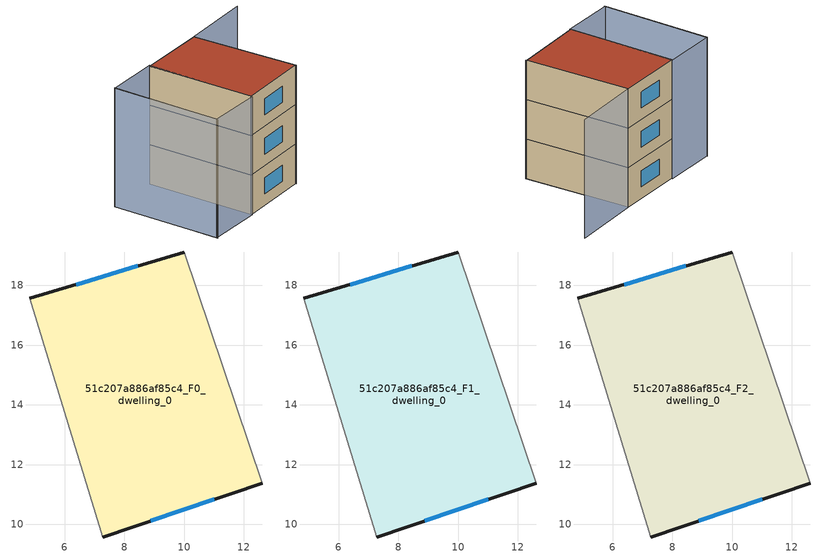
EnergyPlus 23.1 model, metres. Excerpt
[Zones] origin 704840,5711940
51c207a886af85c4_F0_dwelling_0
 floor ground (EU_floor_Construction): 10,19.12 12.61,11.37 7.28,9.57 4.84,17.56 z0
 wall outside (EU_wall_Construction): 7.28,9.57 12.61,11.37 / 10,19.12 4.84,17.56 z0:3
 wall adiabatic (EU_wall_Construction): 12.61,11.37 10,19.12 / 4.84,17.56 7.28,9.57 z0:3
 window (EU_Window_Construction): 8.87,10.11 11.01,10.83 / 8.45,18.65 6.38,18.02 z0.9:2.1
51c207a886af85c4_F1_dwelling_0
 floor to 51c207a886af85c4_F0_dwelling_0 (EU_floor_Construction): 10,19.12 12.61,11.37 7.28,9.57 4.84,17.56 z3
 wall outside (EU_wall_Construction): 7.28,9.57 12.61,11.37 / 10,19.12 4.84,17.56 z3:6
 wall adiabatic (EU_wall_Construction): 12.61,11.37 10,19.12 / 4.84,17.56 7.28,9.57 z3:6
 window (EU_Window_Construction): 8.87,10.11 11.01,10.83 / 8.45,18.65 6.38,18.02 z3.9:5.1
51c207a886af85c4_F2_dwelling_0
 floor to 51c207a886af85c4_F1_dwelling_0 (EU_floor_Construction): 10,19.12 12.61,11.37 7.28,9.57 4.84,17.56 z6
 wall outside (EU_wall_Construction): 7.28,9.57 12.61,11.37 / 10,19.12 4.84,17.56 z6:9
 wall adiabatic (EU_wall_Construction): 12.61,11.37 10,19.12 / 4.84,17.56 7.28,9.57 z6:9
 window (EU_Window_Construction): 8.87,10.11 11.01,10.83 / 8.45,18.65 6.38,18.02 z6.9:8.1
 roof outside (EU_roof_Construction): 12.61,11.37 10,19.12 4.84,17.56 7.28,9.57 z9
shading: 0.9,16.47 3.24,8.25 / 12.63,11.3 10,19.12 / 10,19.12 15.29,20.9 / 3.22,8.33 0.84,16.42 / 0.84,16.42 4.92,17.62 / 4.92,17.62 7.29,9.53 / 7.29,9.53 3.22,8.33 z0:9
[Building]
EU S2 Campaign: North Axis=0; Terrain=City; Solar Distribution=FullExterior
[Site:Location]
London: Latitude=51.5; Longitude=-0.5; Time Zone=0; Elevation=25
[SizingPeriod:WeatherFileDays]
AnnualSizingPeriod: Begin Month=1; Begin Day of Month=1; End Month=12; End Day of Month=31; Day of Week for Start Day=Monday; Use Weather File Daylight Saving Period=No; Use Weather File Rain and Snow Indicators=No
[MATERIAL]
EU_InternalMass_Material: Roughness=MediumRough; Thickness=0.1; Conductivity=1; Density=1800; Specific Heat=900; Thermal Absorptance=0.9; Solar Absorptance=0.7; Visible Absorptance=0.7
[MATERIAL:NOMASS] Roughness=MediumRough; Thermal Absorptance=0.9; Solar Absorptance=0.7; Visible Absorptance=0.7
Name | Thermal Resistance
EU_wall_NoMass | 1.04674
EU_roof_NoMass | 4.32442
EU_floor_NoMass | 2.04616
[WINDOWMATERIAL:SIMPLEGLAZINGSYSTEM]
EU_Window_SimpleGlazing: UFactor=4.25843; Solar Heat Gain Coefficient=0.85; Visible Transmittance=0.85
[CONSTRUCTION]
EU_wall_Construction: EU_wall_NoMass
EU_roof_Construction: EU_roof_NoMass
EU_floor_Construction: EU_floor_NoMass
EU_Window_Construction: EU_Window_SimpleGlazing
EU_InternalMass_Construction: EU_InternalMass_Material
[ZONE] Type=1; Multiplier=1; Ceiling Height=autocalculate; Floor Area=autocalculate; Part of Total Floor Area=Yes
Name | Volume
51c207a886af85c4_F0_dwelling_0 | 136.52
51c207a886af85c4_F1_dwelling_0; 51c207a886af85c4_F2_dwelling_0 | 136.521
[INTERNALMASS] Construction=EU_InternalMass_Construction; Surface Area=45.5068
Name | Zone or ZoneList
51c207a886af85c4_F0_dwelling_0_EU_InternalMass | 51c207a886af85c4_F0_dwelling_0
51c207a886af85c4_F1_dwelling_0_EU_InternalMass | 51c207a886af85c4_F1_dwelling_0
51c207a886af85c4_F2_dwelling_0_EU_InternalMass | 51c207a886af85c4_F2_dwelling_0
[OTHEREQUIPMENT] Fuel Type=Electricity; Design Level Calculation Method=Watts/Area; Power per Zone Floor Area=1; Fraction Latent=0; Fraction Radiant=0; Fraction Lost=0; Carbon Dioxide Generation Rate=0; EndUse Subcategory=EU_Step8_InternalGains
Name | Zone or ZoneList or Space or SpaceList | Schedule
EU_Step8_InternalGain_51c207a886af85c4_F0_dwelling_0_f000 | 51c207a886af85c4_F0_dwelling_0 | EU_Step8_GainSchedule_51c207a886af85c4_F0_dwelling_0_f000
EU_Step8_InternalGain_51c207a886af85c4_F1_dwelling_0_f000 | 51c207a886af85c4_F1_dwelling_0 | EU_Step8_GainSchedule_51c207a886af85c4_F1_dwelling_0_f000
EU_Step8_InternalGain_51c207a886af85c4_F2_dwelling_0_f000 | 51c207a886af85c4_F2_dwelling_0 | EU_Step8_GainSchedule_51c207a886af85c4_F2_dwelling_0_f000
[ZONEVENTILATION:DESIGNFLOWRATE] Schedule=EU_AlwaysOn; Design Flow Rate Calculation Method=AirChanges/Hour; Air Changes per Hour=0.488719; Ventilation Type=Natural; Fan Pressure Rise=0; Fan Total Efficiency=1; Constant Term Coefficient=1; Temperature Term Coefficient=0; Velocity Term Coefficient=0; Velocity Squared Term Coefficient=0; Minimum Indoor Temperature=-100; Maximum Indoor Temperature=100; Delta Temperature=-100; Minimum Outdoor Temperature=-100; Maximum Outdoor Temperature=100; Maximum Wind Speed=40
Name | Zone or ZoneList or Space or SpaceList
EU_ConstantAir_51c207a886af85c4_F0_dwelling_0 | 51c207a886af85c4_F0_dwelling_0
EU_ConstantAir_51c207a886af85c4_F1_dwelling_0 | 51c207a886af85c4_F1_dwelling_0
EU_ConstantAir_51c207a886af85c4_F2_dwelling_0 | 51c207a886af85c4_F2_dwelling_0
[HVACTEMPLATE:THERMOSTAT] Constant Heating Setpoint=20; Constant Cooling Setpoint=50
EU_HeatOnly_51c207a886af85c4_F0_dwelling_0; EU_HeatOnly_51c207a886af85c4_F1_dwelling_0; EU_HeatOnly_51c207a886af85c4_F2_dwelling_0
[HVACTEMPLATE:ZONE:IDEALLOADSAIRSYSTEM] System Availability Schedule=EU_AlwaysOn; Maximum Heating Supply Air Temperature=50; Minimum Cooling Supply Air Temperature=13; Maximum Heating Supply Air Humidity Ratio=0.0156; Minimum Cooling Supply Air Humidity Ratio=0.0077; Heating Limit=NoLimit; Cooling Limit=NoLimit; Heating Availability Schedule=EU_AlwaysOn; Cooling Availability Schedule=EU_CoolingOff; Dehumidification Control Type=ConstantSensibleHeatRatio; Cooling Sensible Heat Ratio=0.7; Dehumidification Setpoint=60; Humidification Control Type=None; Humidification Setpoint=30; Outdoor Air Method=None; Outdoor Air Flow Rate per Person=0.00944; Outdoor Air Flow Rate per Zone Floor Area=0; Outdoor Air Flow Rate per Zone=0; Demand Controlled Ventilation Type=None; Outdoor Air Economizer Type=NoEconomizer; Heat Recovery Type=None; Sensible Heat Recovery Effectiveness=0.7; Latent Heat Recovery Effectiveness=0.65
Name | Template Thermostat
51c207a886af85c4_F0_dwelling_0 | EU_HeatOnly_51c207a886af85c4_F0_dwelling_0
51c207a886af85c4_F1_dwelling_0 | EU_HeatOnly_51c207a886af85c4_F1_dwelling_0
51c207a886af85c4_F2_dwelling_0 | EU_HeatOnly_51c207a886af85c4_F2_dwelling_0
[SIZING:ZONE] Zone Cooling Design Supply Air Temperature Input Method=SupplyAirTemperature; Zone Cooling Design Supply Air Temperature=13; Zone Heating Design Supply Air Temperature Input Method=SupplyAirTemperature; Zone Heating Design Supply Air Temperature=50; Zone Cooling Design Supply Air Humidity Ratio=0.008; Zone Heating Design Supply Air Humidity Ratio=0.008; Cooling Design Air Flow Method=DesignDay; Cooling Design Air Flow Rate=0; Cooling Minimum Air Flow per Zone Floor Area=0.000762; Cooling Minimum Air Flow=0; Cooling Minimum Air Flow Fraction=0.2; Heating Design Air Flow Method=DesignDay; Heating Design Air Flow Rate=0; Heating Maximum Air Flow per Zone Floor Area=0.002032; Heating Maximum Air Flow=0.141576; Heating Maximum Air Flow Fraction=0.3; Account for Dedicated Outdoor Air System=No; Dedicated Outdoor Air System Control Strategy=NeutralSupplyAir; Dedicated Outdoor Air Low Setpoint Temperature for Design=autosize; Dedicated Outdoor Air High Setpoint Temperature for Design=autosize; Zone Load Sizing Method=Sensible Load Only No Latent Load; Zone Latent Cooling Design Supply Air Humidity Ratio Input Method=HumidityRatioDifference; Zone Cooling Design Supply Air Humidity Ratio Difference=0.005; Zone Latent Heating Design Supply Air Humidity Ratio Input Method=HumidityRatioDifference; Zone Humidification Design Supply Air Humidity Ratio Difference=0.005
51c207a886af85c4_F0_dwelling_0; 51c207a886af85c4_F1_dwelling_0; 51c207a886af85c4_F2_dwelling_0
[SCHEDULE:CONSTANT]
Name | Hourly Value
EU_AlwaysOn | 1
EU_CoolingOff | 0
[SCHEDULE:FILE] Column Number=1; Rows to Skip at Top=0; Number of Hours of Data=8760; Column Separator=Comma; Interpolate to Timestep=No; Minutes per Item=60; Adjust Schedule for Daylight Savings=Yes
Name | File
EU_Step8_GainSchedule_51c207a886af85c4_F0_dwelling_0_f000 | ../../schedules/51c207a886af85c4/51c207a886af85c4_F0_dwelling_0_f000_gain.csv
EU_Step8_GainSchedule_51c207a886af85c4_F1_dwelling_0_f000 | ../../schedules/51c207a886af85c4/51c207a886af85c4_F1_dwelling_0_f000_gain.csv
EU_Step8_GainSchedule_51c207a886af85c4_F2_dwelling_0_f000 | ../../schedules/51c207a886af85c4/51c207a886af85c4_F2_dwelling_0_f000_gain.csv
